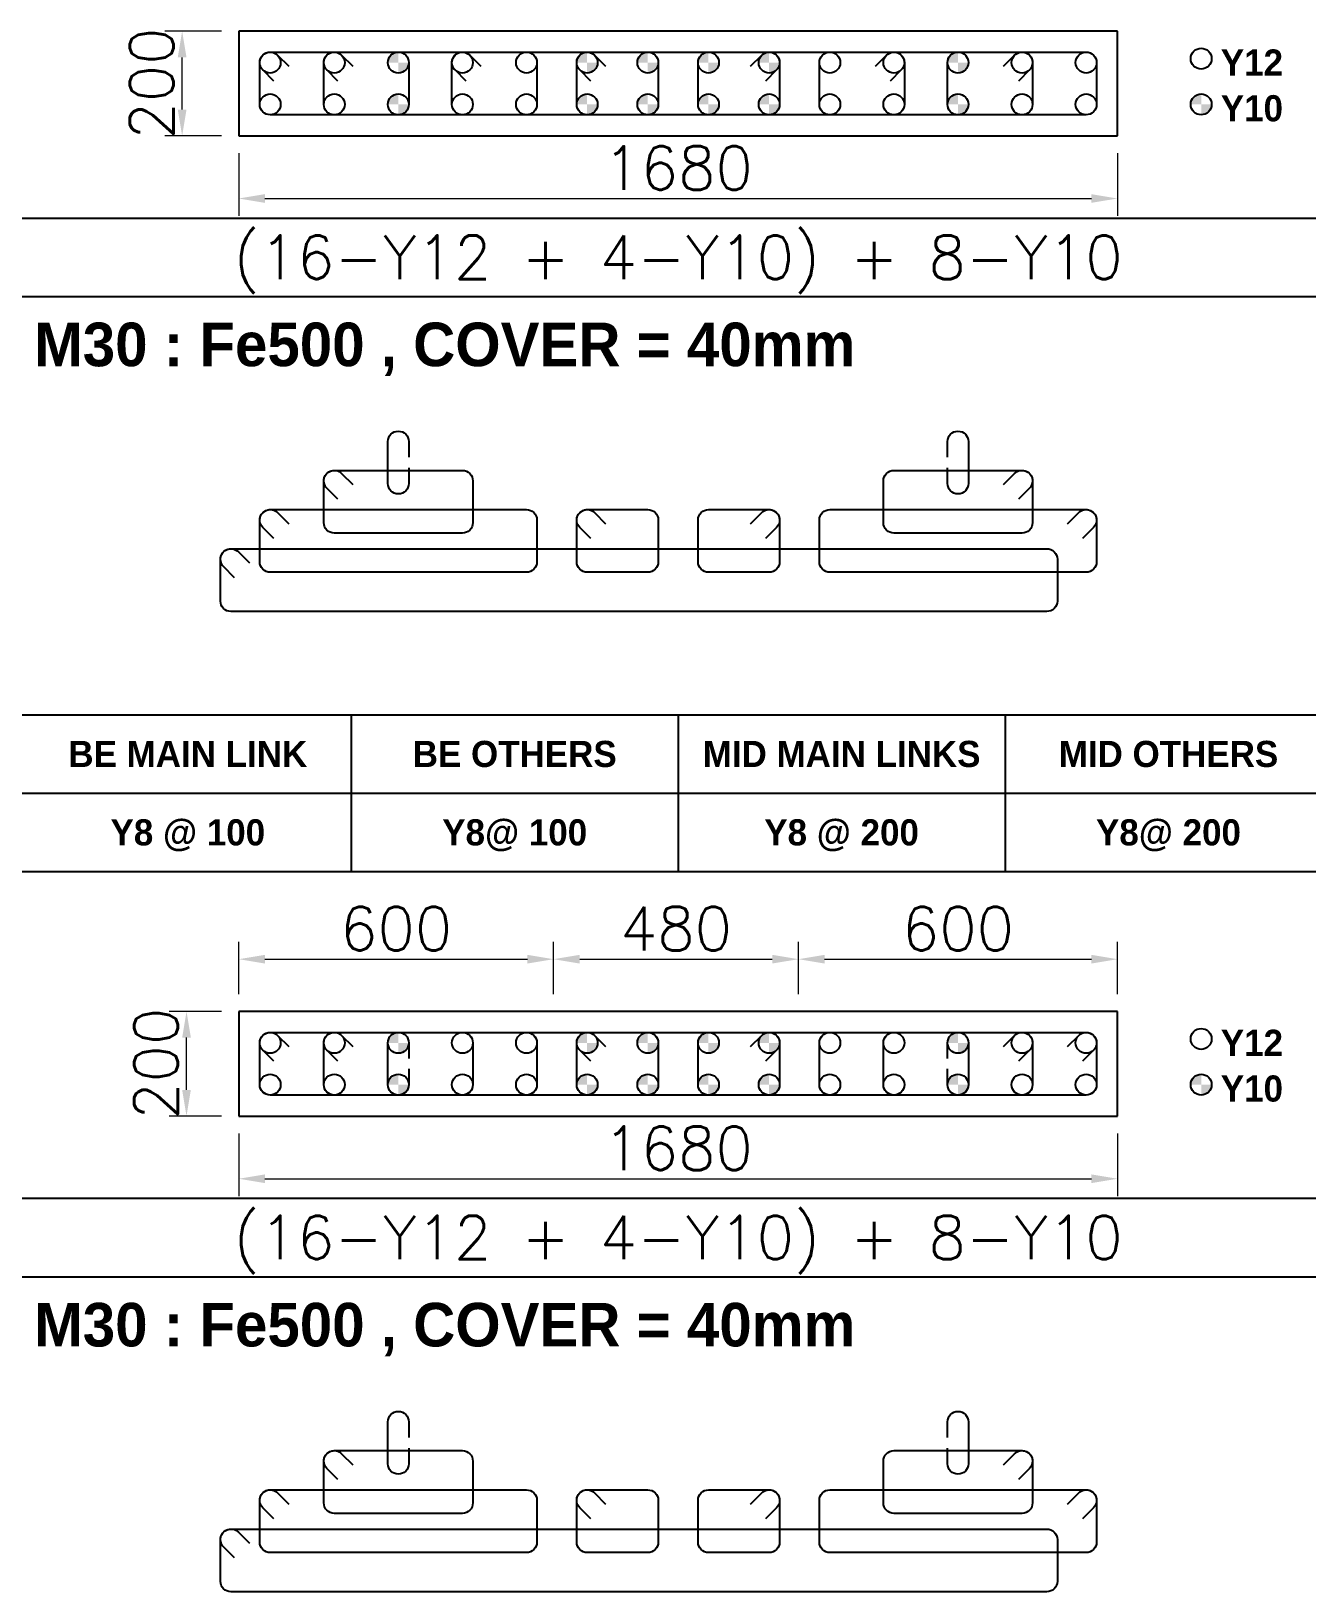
# Model space of a CAD drawing. Header units: millimetres. Extents: x -28707963 to -28231469, y 696001 to 896471.
# Drawn here: x -28305497 to -28298180, y 855988 to 864943 of the extents above; entities that cross this region are included whole.
import ezdxf
from ezdxf.enums import TextEntityAlignment as Align

# ---------------------------------------------------------------- set-up
doc = ezdxf.new("R2010")
doc.units = ezdxf.units.MM
doc.header["$MEASUREMENT"] = 0
doc.header["$PDMODE"] = 34
doc.header["$PDSIZE"] = -8
doc.layers.get('0').update_dxf_attribs({"lineweight": 5})
for name, color, linetype in [('09 COL TEXT-SCH', 2, 'Continuous'), ('14 REINF', 6, 'Continuous'), ('22 TABLE FRAME', 5, 'Continuous'), ('23 STIRRUPS', 5, 'Continuous'), ('TEXT', 4, 'Continuous')]:
    doc.layers.add(name, color=color, linetype=linetype)
doc.layers.add('19 COLUMN', color=1, linetype='Continuous', lineweight=25)
doc.styles.add('adani bold', font='')
doc.styles.add('ROMANS', font='simplex.shx')
doc.styles.get('adani bold').set_extended_font_data('Adani Bold', bold=True)
doc.dimstyles.new('D 50', dxfattribs={"dimscale": 100, "dimtxt": 3, "dimasz": 1.5, "dimexe": 1, "dimexo": 1, "dimgap": 0.5, "dimtad": 1, "dimdec": 0, "dimdsep": 46, "dimtxsty": 'ROMANS', "dimcen": 2.5, "dimclrd": 5, "dimclre": 5, "dimclrt": 4, "dimadec": 0, "dimazin": 0, "dimtfac": 1, "dimtdec": 0, "dimtmove": 0, "dimatfit": 3, "dimfxl": 1, "dimlwd": 0, "dimlwe": 0, "dimarcsym": 0})

# ---------------------------------------------------------------- blocks, each defined once
blk = doc.blocks.new('*D97')
at = {"color": 5, "lineweight": 0, "transparency": 16777216}
for p, q in [((-28304306.1, 858618.4), (-28304306.1, 858258.4)), ((-28299266.1, 858618.4), (-28299266.1, 858258.4)), ((-28304156.1, 858358.4), (-28299416.1, 858358.4))]:
    blk.add_line(p, q, dxfattribs=at)
at = {"color": 5, "transparency": 16777216}
for points in [[(-28304156.1, 858383.4), (-28304156.1, 858333.4), (-28304306.1, 858358.4)], [(-28299416.1, 858333.4), (-28299416.1, 858383.4), (-28299266.1, 858358.4)]]:
    blk.add_solid(points, dxfattribs=at)
at = {"layer": 'Defpoints', "color": 0, "transparency": 16777216}
for p in [(-28304306.1, 858718.4), (-28299266.1, 858718.4), (-28299266.1, 858358.4)]:
    blk.add_point(p, dxfattribs=at)
at = {"color": 4, "transparency": 16777216, "insert": (-28301786.1, 858533.4), "char_height": 250, "attachment_point": 5, "style": 'ROMANS'}
blk.add_mtext('1680', dxfattribs=at)
blk = doc.blocks.new('*D411')
at = {"color": 5, "lineweight": 0, "transparency": 16777216}
for p, q in [((-28304406.1, 859318.4), (-28304706.1, 859318.4)), ((-28304606.1, 858868.4), (-28304606.1, 859168.4)), ((-28304406.1, 858718.4), (-28304706.1, 858718.4))]:
    blk.add_line(p, q, dxfattribs=at)
at = {"color": 5, "transparency": 16777216}
for points in [[(-28304581.1, 859168.4), (-28304631.1, 859168.4), (-28304606.1, 859318.4)], [(-28304631.1, 858868.4), (-28304581.1, 858868.4), (-28304606.1, 858718.4)]]:
    blk.add_solid(points, dxfattribs=at)
at = {"layer": 'Defpoints', "color": 0, "transparency": 16777216}
for p in [(-28304606.1, 859318.4), (-28304306.1, 859318.4), (-28304306.1, 858718.4)]:
    blk.add_point(p, dxfattribs=at)
at = {"color": 4, "transparency": 16777216, "insert": (-28304781.1, 859018.4), "char_height": 250, "attachment_point": 5, "rotation": 90, "style": 'ROMANS'}
blk.add_mtext('200', dxfattribs=at)
blk = doc.blocks.new('*D412')
at = {"color": 5, "lineweight": 0, "transparency": 16777216}
for p, q in [((-28304306.1, 859418.4), (-28304306.1, 859718.4)), ((-28302500.7, 859418.4), (-28302500.7, 859718.4)), ((-28304156.1, 859618.4), (-28302650.7, 859618.4))]:
    blk.add_line(p, q, dxfattribs=at)
at = {"color": 5, "transparency": 16777216}
for points in [[(-28304156.1, 859643.4), (-28304156.1, 859593.4), (-28304306.1, 859618.4)], [(-28302650.7, 859593.4), (-28302650.7, 859643.4), (-28302500.7, 859618.4)]]:
    blk.add_solid(points, dxfattribs=at)
at = {"layer": 'Defpoints', "color": 0, "transparency": 16777216}
for p in [(-28302500.7, 859618.4), (-28304306.1, 859318.4), (-28302500.7, 859318.4)]:
    blk.add_point(p, dxfattribs=at)
at = {"color": 4, "transparency": 16777216, "insert": (-28303403.4, 859793.4), "char_height": 250, "attachment_point": 5, "style": 'ROMANS'}
blk.add_mtext('600', dxfattribs=at)
blk = doc.blocks.new('*D413')
at = {"color": 5, "lineweight": 0, "transparency": 16777216}
for p, q in [((-28302500.7, 859418.4), (-28302500.7, 859718.4)), ((-28301096.4, 859418.4), (-28301096.4, 859718.4)), ((-28302350.7, 859618.4), (-28301246.4, 859618.4))]:
    blk.add_line(p, q, dxfattribs=at)
at = {"color": 5, "transparency": 16777216}
for points in [[(-28302350.7, 859643.4), (-28302350.7, 859593.4), (-28302500.7, 859618.4)], [(-28301246.4, 859593.4), (-28301246.4, 859643.4), (-28301096.4, 859618.4)]]:
    blk.add_solid(points, dxfattribs=at)
at = {"layer": 'Defpoints', "color": 0, "transparency": 16777216}
for p in [(-28301096.4, 859618.4), (-28302500.7, 859318.4), (-28301096.4, 859318.4)]:
    blk.add_point(p, dxfattribs=at)
at = {"color": 4, "transparency": 16777216, "insert": (-28301798.6, 859793.4), "char_height": 250, "attachment_point": 5, "style": 'ROMANS'}
blk.add_mtext('480', dxfattribs=at)
blk = doc.blocks.new('*D414')
at = {"color": 5, "lineweight": 0, "transparency": 16777216}
for p, q in [((-28301096.4, 859418.4), (-28301096.4, 859718.4)), ((-28299266.1, 859418.4), (-28299266.1, 859718.4)), ((-28300946.4, 859618.4), (-28299416.1, 859618.4))]:
    blk.add_line(p, q, dxfattribs=at)
at = {"color": 5, "transparency": 16777216}
for points in [[(-28300946.4, 859643.4), (-28300946.4, 859593.4), (-28301096.4, 859618.4)], [(-28299416.1, 859593.4), (-28299416.1, 859643.4), (-28299266.1, 859618.4)]]:
    blk.add_solid(points, dxfattribs=at)
at = {"layer": 'Defpoints', "color": 0, "transparency": 16777216}
for p in [(-28299266.1, 859618.4), (-28301096.4, 859318.4), (-28299266.1, 859318.4)]:
    blk.add_point(p, dxfattribs=at)
at = {"color": 4, "transparency": 16777216, "insert": (-28300181.3, 859793.4), "char_height": 250, "attachment_point": 5, "style": 'ROMANS'}
blk.add_mtext('600', dxfattribs=at)
blk = doc.blocks.new('*D832')
at = {"color": 5, "lineweight": 0, "transparency": 16777216}
for p, q in [((-28304306.1, 864243.4), (-28304306.1, 863883.4)), ((-28299266.1, 864243.4), (-28299266.1, 863883.4)), ((-28304156.1, 863983.4), (-28299416.1, 863983.4))]:
    blk.add_line(p, q, dxfattribs=at)
at = {"color": 5, "transparency": 16777216}
for points in [[(-28304156.1, 864008.4), (-28304156.1, 863958.4), (-28304306.1, 863983.4)], [(-28299416.1, 863958.4), (-28299416.1, 864008.4), (-28299266.1, 863983.4)]]:
    blk.add_solid(points, dxfattribs=at)
at = {"layer": 'Defpoints', "color": 0, "transparency": 16777216}
for p in [(-28304306.1, 864343.4), (-28299266.1, 864343.4), (-28299266.1, 863983.4)]:
    blk.add_point(p, dxfattribs=at)
at = {"color": 4, "transparency": 16777216, "insert": (-28301786.1, 864158.4), "char_height": 250, "attachment_point": 5, "style": 'ROMANS'}
blk.add_mtext('1680', dxfattribs=at)
blk = doc.blocks.new('*D853')
at = {"color": 5, "lineweight": 0, "transparency": 16777216}
for p, q in [((-28304406.1, 864943.4), (-28304731.1, 864943.4)), ((-28304631.1, 864493.4), (-28304631.1, 864793.4)), ((-28304406.1, 864343.4), (-28304731.1, 864343.4))]:
    blk.add_line(p, q, dxfattribs=at)
at = {"color": 5, "transparency": 16777216}
for points in [[(-28304606.1, 864793.4), (-28304656.1, 864793.4), (-28304631.1, 864943.4)], [(-28304656.1, 864493.4), (-28304606.1, 864493.4), (-28304631.1, 864343.4)]]:
    blk.add_solid(points, dxfattribs=at)
at = {"layer": 'Defpoints', "color": 0, "transparency": 16777216}
for p in [(-28304631.1, 864943.4), (-28304306.1, 864943.4), (-28304306.1, 864343.4)]:
    blk.add_point(p, dxfattribs=at)
at = {"color": 4, "transparency": 16777216, "insert": (-28304806.1, 864643.4), "char_height": 250, "attachment_point": 5, "rotation": 90, "style": 'ROMANS'}
blk.add_mtext('200', dxfattribs=at)

msp = doc.modelspace()

# ---------------------------------------------------------------- hatches: boundary and pattern name
at = {"layer": '14 REINF'}
h = msp.add_hatch(color=6, dxfattribs=at)
edge = h.paths.add_edge_path(flags=0)
edge.add_line((-28303451.1, 864763.4), (-28303391.1, 864763.4))
edge.add_line((-28303391.1, 864763.4), (-28303391.1, 864823.4))
edge.add_arc((-28303391.1, 864763.4), 60, 90, 180)
edge = h.paths.add_edge_path(flags=0)
edge.add_line((-28303331.1, 864763.4), (-28303391.1, 864763.4))
edge.add_line((-28303391.1, 864763.4), (-28303391.1, 864703.4))
edge.add_arc((-28303391.1, 864763.4), 60, 270, 360)
h = msp.add_hatch(color=6, dxfattribs=at)
edge = h.paths.add_edge_path(flags=0)
edge.add_line((-28302368.1, 864763.4), (-28302308.1, 864763.4))
edge.add_line((-28302308.1, 864763.4), (-28302308.1, 864823.4))
edge.add_arc((-28302308.1, 864763.4), 60, 90, 180)
edge = h.paths.add_edge_path(flags=0)
edge.add_line((-28302248.1, 864763.4), (-28302308.1, 864763.4))
edge.add_line((-28302308.1, 864763.4), (-28302308.1, 864703.4))
edge.add_arc((-28302308.1, 864763.4), 60, 270, 360)
h = msp.add_hatch(color=6, dxfattribs=at)
edge = h.paths.add_edge_path(flags=0)
edge.add_line((-28302020.1, 864763.4), (-28301960.1, 864763.4))
edge.add_line((-28301960.1, 864763.4), (-28301960.1, 864823.4))
edge.add_arc((-28301960.1, 864763.4), 60, 90, 180)
edge = h.paths.add_edge_path(flags=0)
edge.add_line((-28301900.1, 864763.4), (-28301960.1, 864763.4))
edge.add_line((-28301960.1, 864763.4), (-28301960.1, 864703.4))
edge.add_arc((-28301960.1, 864763.4), 60, 270, 360)
h = msp.add_hatch(color=6, dxfattribs=at)
edge = h.paths.add_edge_path(flags=0)
edge.add_line((-28301672.1, 864763.4), (-28301612.1, 864763.4))
edge.add_line((-28301612.1, 864763.4), (-28301612.1, 864823.4))
edge.add_arc((-28301612.1, 864763.4), 60, 90, 180)
edge = h.paths.add_edge_path(flags=0)
edge.add_line((-28301552.1, 864763.4), (-28301612.1, 864763.4))
edge.add_line((-28301612.1, 864763.4), (-28301612.1, 864703.4))
edge.add_arc((-28301612.1, 864763.4), 60, 270, 360)
h = msp.add_hatch(color=6, dxfattribs=at)
edge = h.paths.add_edge_path(flags=0)
edge.add_line((-28301324.1, 864763.4), (-28301264.1, 864763.4))
edge.add_line((-28301264.1, 864763.4), (-28301264.1, 864823.4))
edge.add_arc((-28301264.1, 864763.4), 60, 90, 180)
edge = h.paths.add_edge_path(flags=0)
edge.add_line((-28301204.1, 864763.4), (-28301264.1, 864763.4))
edge.add_line((-28301264.1, 864763.4), (-28301264.1, 864703.4))
edge.add_arc((-28301264.1, 864763.4), 60, 270, 360)
h = msp.add_hatch(color=6, dxfattribs=at)
edge = h.paths.add_edge_path(flags=0)
edge.add_line((-28300241.1, 864763.4), (-28300181.1, 864763.4))
edge.add_line((-28300181.1, 864763.4), (-28300181.1, 864823.4))
edge.add_arc((-28300181.1, 864763.4), 60, 90, 180)
edge = h.paths.add_edge_path(flags=0)
edge.add_line((-28300121.1, 864763.4), (-28300181.1, 864763.4))
edge.add_line((-28300181.1, 864763.4), (-28300181.1, 864703.4))
edge.add_arc((-28300181.1, 864763.4), 60, 270, 360)
h = msp.add_hatch(color=6, dxfattribs=at)
edge = h.paths.add_edge_path(flags=0)
edge.add_line((-28303451.1, 864523.4), (-28303391.1, 864523.4))
edge.add_line((-28303391.1, 864523.4), (-28303391.1, 864583.4))
edge.add_arc((-28303391.1, 864523.4), 60, 90, 180)
edge = h.paths.add_edge_path(flags=0)
edge.add_line((-28303331.1, 864523.4), (-28303391.1, 864523.4))
edge.add_line((-28303391.1, 864523.4), (-28303391.1, 864463.4))
edge.add_arc((-28303391.1, 864523.4), 60, 270, 360)
h = msp.add_hatch(color=6, dxfattribs=at)
edge = h.paths.add_edge_path(flags=0)
edge.add_line((-28302368.1, 864523.4), (-28302308.1, 864523.4))
edge.add_line((-28302308.1, 864523.4), (-28302308.1, 864583.4))
edge.add_arc((-28302308.1, 864523.4), 60, 90, 180)
edge = h.paths.add_edge_path(flags=0)
edge.add_line((-28302248.1, 864523.4), (-28302308.1, 864523.4))
edge.add_line((-28302308.1, 864523.4), (-28302308.1, 864463.4))
edge.add_arc((-28302308.1, 864523.4), 60, 270, 360)
h = msp.add_hatch(color=6, dxfattribs=at)
edge = h.paths.add_edge_path(flags=0)
edge.add_line((-28302020.1, 864523.4), (-28301960.1, 864523.4))
edge.add_line((-28301960.1, 864523.4), (-28301960.1, 864583.4))
edge.add_arc((-28301960.1, 864523.4), 60, 90, 180)
edge = h.paths.add_edge_path(flags=0)
edge.add_line((-28301900.1, 864523.4), (-28301960.1, 864523.4))
edge.add_line((-28301960.1, 864523.4), (-28301960.1, 864463.4))
edge.add_arc((-28301960.1, 864523.4), 60, 270, 360)
h = msp.add_hatch(color=6, dxfattribs=at)
edge = h.paths.add_edge_path(flags=0)
edge.add_line((-28301672.1, 864523.4), (-28301612.1, 864523.4))
edge.add_line((-28301612.1, 864523.4), (-28301612.1, 864583.4))
edge.add_arc((-28301612.1, 864523.4), 60, 90, 180)
edge = h.paths.add_edge_path(flags=0)
edge.add_line((-28301552.1, 864523.4), (-28301612.1, 864523.4))
edge.add_line((-28301612.1, 864523.4), (-28301612.1, 864463.4))
edge.add_arc((-28301612.1, 864523.4), 60, 270, 360)
h = msp.add_hatch(color=6, dxfattribs=at)
edge = h.paths.add_edge_path(flags=0)
edge.add_line((-28301324.1, 864523.4), (-28301264.1, 864523.4))
edge.add_line((-28301264.1, 864523.4), (-28301264.1, 864583.4))
edge.add_arc((-28301264.1, 864523.4), 60, 90, 180)
edge = h.paths.add_edge_path(flags=0)
edge.add_line((-28301204.1, 864523.4), (-28301264.1, 864523.4))
edge.add_line((-28301264.1, 864523.4), (-28301264.1, 864463.4))
edge.add_arc((-28301264.1, 864523.4), 60, 270, 360)
h = msp.add_hatch(color=6, dxfattribs=at)
edge = h.paths.add_edge_path(flags=0)
edge.add_line((-28300241.1, 864523.4), (-28300181.1, 864523.4))
edge.add_line((-28300181.1, 864523.4), (-28300181.1, 864583.4))
edge.add_arc((-28300181.1, 864523.4), 60, 90, 180)
edge = h.paths.add_edge_path(flags=0)
edge.add_line((-28300121.1, 864523.4), (-28300181.1, 864523.4))
edge.add_line((-28300181.1, 864523.4), (-28300181.1, 864463.4))
edge.add_arc((-28300181.1, 864523.4), 60, 270, 360)
h = msp.add_hatch(color=6, dxfattribs=at)
edge = h.paths.add_edge_path(flags=0)
edge.add_line((-28298846.1, 864523.4), (-28298786.1, 864523.4))
edge.add_line((-28298786.1, 864523.4), (-28298786.1, 864583.4))
edge.add_arc((-28298786.1, 864523.4), 60, 90, 180)
edge = h.paths.add_edge_path(flags=0)
edge.add_line((-28298726.1, 864523.4), (-28298786.1, 864523.4))
edge.add_line((-28298786.1, 864523.4), (-28298786.1, 864463.4))
edge.add_arc((-28298786.1, 864523.4), 60, 270, 360)
h = msp.add_hatch(color=6, dxfattribs=at)
edge = h.paths.add_edge_path(flags=0)
edge.add_line((-28303451.1, 859138.4), (-28303391.1, 859138.4))
edge.add_line((-28303391.1, 859138.4), (-28303391.1, 859198.4))
edge.add_arc((-28303391.1, 859138.4), 60, 90, 180)
edge = h.paths.add_edge_path(flags=0)
edge.add_line((-28303331.1, 859138.4), (-28303391.1, 859138.4))
edge.add_line((-28303391.1, 859138.4), (-28303391.1, 859078.4))
edge.add_arc((-28303391.1, 859138.4), 60, 270, 360)
h = msp.add_hatch(color=6, dxfattribs=at)
edge = h.paths.add_edge_path(flags=0)
edge.add_line((-28302368.1, 859138.4), (-28302308.1, 859138.4))
edge.add_line((-28302308.1, 859138.4), (-28302308.1, 859198.4))
edge.add_arc((-28302308.1, 859138.4), 60, 90, 180)
edge = h.paths.add_edge_path(flags=0)
edge.add_line((-28302248.1, 859138.4), (-28302308.1, 859138.4))
edge.add_line((-28302308.1, 859138.4), (-28302308.1, 859078.4))
edge.add_arc((-28302308.1, 859138.4), 60, 270, 360)
h = msp.add_hatch(color=6, dxfattribs=at)
edge = h.paths.add_edge_path(flags=0)
edge.add_line((-28302020.1, 859138.4), (-28301960.1, 859138.4))
edge.add_line((-28301960.1, 859138.4), (-28301960.1, 859198.4))
edge.add_arc((-28301960.1, 859138.4), 60, 90, 180)
edge = h.paths.add_edge_path(flags=0)
edge.add_line((-28301900.1, 859138.4), (-28301960.1, 859138.4))
edge.add_line((-28301960.1, 859138.4), (-28301960.1, 859078.4))
edge.add_arc((-28301960.1, 859138.4), 60, 270, 360)
h = msp.add_hatch(color=6, dxfattribs=at)
edge = h.paths.add_edge_path(flags=0)
edge.add_line((-28301672.1, 859138.4), (-28301612.1, 859138.4))
edge.add_line((-28301612.1, 859138.4), (-28301612.1, 859198.4))
edge.add_arc((-28301612.1, 859138.4), 60, 90, 180)
edge = h.paths.add_edge_path(flags=0)
edge.add_line((-28301552.1, 859138.4), (-28301612.1, 859138.4))
edge.add_line((-28301612.1, 859138.4), (-28301612.1, 859078.4))
edge.add_arc((-28301612.1, 859138.4), 60, 270, 360)
h = msp.add_hatch(color=6, dxfattribs=at)
edge = h.paths.add_edge_path(flags=0)
edge.add_line((-28301324.1, 859138.4), (-28301264.1, 859138.4))
edge.add_line((-28301264.1, 859138.4), (-28301264.1, 859198.4))
edge.add_arc((-28301264.1, 859138.4), 60, 90, 180)
edge = h.paths.add_edge_path(flags=0)
edge.add_line((-28301204.1, 859138.4), (-28301264.1, 859138.4))
edge.add_line((-28301264.1, 859138.4), (-28301264.1, 859078.4))
edge.add_arc((-28301264.1, 859138.4), 60, 270, 360)
h = msp.add_hatch(color=6, dxfattribs=at)
edge = h.paths.add_edge_path(flags=0)
edge.add_line((-28300241.1, 859138.4), (-28300181.1, 859138.4))
edge.add_line((-28300181.1, 859138.4), (-28300181.1, 859198.4))
edge.add_arc((-28300181.1, 859138.4), 60, 90, 180)
edge = h.paths.add_edge_path(flags=0)
edge.add_line((-28300121.1, 859138.4), (-28300181.1, 859138.4))
edge.add_line((-28300181.1, 859138.4), (-28300181.1, 859078.4))
edge.add_arc((-28300181.1, 859138.4), 60, 270, 360)
h = msp.add_hatch(color=6, dxfattribs=at)
edge = h.paths.add_edge_path(flags=0)
edge.add_line((-28303451.1, 858898.4), (-28303391.1, 858898.4))
edge.add_line((-28303391.1, 858898.4), (-28303391.1, 858958.4))
edge.add_arc((-28303391.1, 858898.4), 60, 90, 180)
edge = h.paths.add_edge_path(flags=0)
edge.add_line((-28303331.1, 858898.4), (-28303391.1, 858898.4))
edge.add_line((-28303391.1, 858898.4), (-28303391.1, 858838.4))
edge.add_arc((-28303391.1, 858898.4), 60, 270, 360)
h = msp.add_hatch(color=6, dxfattribs=at)
edge = h.paths.add_edge_path(flags=0)
edge.add_line((-28302368.1, 858898.4), (-28302308.1, 858898.4))
edge.add_line((-28302308.1, 858898.4), (-28302308.1, 858958.4))
edge.add_arc((-28302308.1, 858898.4), 60, 90, 180)
edge = h.paths.add_edge_path(flags=0)
edge.add_line((-28302248.1, 858898.4), (-28302308.1, 858898.4))
edge.add_line((-28302308.1, 858898.4), (-28302308.1, 858838.4))
edge.add_arc((-28302308.1, 858898.4), 60, 270, 360)
h = msp.add_hatch(color=6, dxfattribs=at)
edge = h.paths.add_edge_path(flags=0)
edge.add_line((-28302020.1, 858898.4), (-28301960.1, 858898.4))
edge.add_line((-28301960.1, 858898.4), (-28301960.1, 858958.4))
edge.add_arc((-28301960.1, 858898.4), 60, 90, 180)
edge = h.paths.add_edge_path(flags=0)
edge.add_line((-28301900.1, 858898.4), (-28301960.1, 858898.4))
edge.add_line((-28301960.1, 858898.4), (-28301960.1, 858838.4))
edge.add_arc((-28301960.1, 858898.4), 60, 270, 360)
h = msp.add_hatch(color=6, dxfattribs=at)
edge = h.paths.add_edge_path(flags=0)
edge.add_line((-28301672.1, 858898.4), (-28301612.1, 858898.4))
edge.add_line((-28301612.1, 858898.4), (-28301612.1, 858958.4))
edge.add_arc((-28301612.1, 858898.4), 60, 90, 180)
edge = h.paths.add_edge_path(flags=0)
edge.add_line((-28301552.1, 858898.4), (-28301612.1, 858898.4))
edge.add_line((-28301612.1, 858898.4), (-28301612.1, 858838.4))
edge.add_arc((-28301612.1, 858898.4), 60, 270, 360)
h = msp.add_hatch(color=6, dxfattribs=at)
edge = h.paths.add_edge_path(flags=0)
edge.add_line((-28301324.1, 858898.4), (-28301264.1, 858898.4))
edge.add_line((-28301264.1, 858898.4), (-28301264.1, 858958.4))
edge.add_arc((-28301264.1, 858898.4), 60, 90, 180)
edge = h.paths.add_edge_path(flags=0)
edge.add_line((-28301204.1, 858898.4), (-28301264.1, 858898.4))
edge.add_line((-28301264.1, 858898.4), (-28301264.1, 858838.4))
edge.add_arc((-28301264.1, 858898.4), 60, 270, 360)
h = msp.add_hatch(color=6, dxfattribs=at)
edge = h.paths.add_edge_path(flags=0)
edge.add_line((-28300241.1, 858898.4), (-28300181.1, 858898.4))
edge.add_line((-28300181.1, 858898.4), (-28300181.1, 858958.4))
edge.add_arc((-28300181.1, 858898.4), 60, 90, 180)
edge = h.paths.add_edge_path(flags=0)
edge.add_line((-28300121.1, 858898.4), (-28300181.1, 858898.4))
edge.add_line((-28300181.1, 858898.4), (-28300181.1, 858838.4))
edge.add_arc((-28300181.1, 858898.4), 60, 270, 360)
h = msp.add_hatch(color=6, dxfattribs=at)
edge = h.paths.add_edge_path(flags=0)
edge.add_line((-28298846.1, 858898.4), (-28298786.1, 858898.4))
edge.add_line((-28298786.1, 858898.4), (-28298786.1, 858958.4))
edge.add_arc((-28298786.1, 858898.4), 60, 90, 180)
edge = h.paths.add_edge_path(flags=0)
edge.add_line((-28298726.1, 858898.4), (-28298786.1, 858898.4))
edge.add_line((-28298786.1, 858898.4), (-28298786.1, 858838.4))
edge.add_arc((-28298786.1, 858898.4), 60, 270, 360)

# ---------------------------------------------------------------- linework, layer by layer
at = {"layer": '14 REINF', "color": 6}
for centre in [(-28304126.1, 864763.4), (-28303758.6, 864763.4), (-28303391.1, 864763.4), (-28303023.6, 864763.4), (-28302656.1, 864763.4), (-28302308.1, 864763.4), (-28301960.1, 864763.4), (-28301612.1, 864763.4), (-28301264.1, 864763.4), (-28300916.1, 864763.4), (-28300548.6, 864763.4), (-28300181.1, 864763.4), (-28299813.6, 864763.4), (-28299446.1, 864763.4), (-28298786.1, 864785.9), (-28304126.1, 864523.4), (-28303758.6, 864523.4), (-28303391.1, 864523.4), (-28303023.6, 864523.4), (-28302656.1, 864523.4), (-28302308.1, 864523.4), (-28301960.1, 864523.4), (-28301612.1, 864523.4), (-28301264.1, 864523.4), (-28300916.1, 864523.4), (-28300548.6, 864523.4), (-28300181.1, 864523.4), (-28299813.6, 864523.4), (-28299446.1, 864523.4), (-28298786.1, 864523.4), (-28304126.1, 859138.4), (-28303758.6, 859138.4), (-28303391.1, 859138.4), (-28303023.6, 859138.4), (-28302656.1, 859138.4), (-28302308.1, 859138.4), (-28301960.1, 859138.4), (-28301612.1, 859138.4), (-28301264.1, 859138.4), (-28300916.1, 859138.4), (-28300548.6, 859138.4), (-28300181.1, 859138.4), (-28299813.6, 859138.4), (-28299446.1, 859138.4), (-28298786.1, 859160.9), (-28304126.1, 858898.4), (-28303758.6, 858898.4), (-28303391.1, 858898.4), (-28303023.6, 858898.4), (-28302656.1, 858898.4), (-28302308.1, 858898.4), (-28301960.1, 858898.4), (-28301612.1, 858898.4), (-28301264.1, 858898.4), (-28300916.1, 858898.4), (-28300548.6, 858898.4), (-28300181.1, 858898.4), (-28299813.6, 858898.4), (-28299446.1, 858898.4), (-28298786.1, 858898.4)]:
    msp.add_circle(centre, 60, dxfattribs=at)
at = {"layer": '19 COLUMN', "color": 4}
for points in [[(-28299266.1, 864943.4), (-28304306.1, 864943.4)], [(-28304306.1, 864943.4), (-28304306.1, 864343.4)], [(-28299266.1, 864343.4), (-28299266.1, 864943.4)], [(-28304306.1, 864343.4), (-28299266.1, 864343.4)], [(-28299266.1, 859318.4), (-28304306.1, 859318.4)], [(-28304306.1, 859318.4), (-28304306.1, 858718.4)], [(-28299266.1, 858718.4), (-28299266.1, 859318.4)], [(-28304306.1, 858718.4), (-28299266.1, 858718.4)]]:
    msp.add_lwpolyline(points, dxfattribs=at)
at = {"layer": '22 TABLE FRAME', "color": 5, "linetype": 'Continuous'}
for p, q in [((-28330286.1, 863871.2), (-28275536.1, 863871.2)), ((-28334786.1, 863421.2), (-28245536.1, 863421.2)), ((-28330286.1, 861021.2), (-28245536.1, 861021.2)), ((-28303661.1, 861021.2), (-28303661.1, 860121.2)), ((-28301786.1, 861021.2), (-28301786.1, 860121.2)), ((-28299911.1, 861021.2), (-28299911.1, 860121.2)), ((-28330286.1, 860571.2), (-28245536.1, 860571.2)), ((-28330286.1, 860121.2), (-28245536.1, 860121.2)), ((-28330286.1, 858246.2), (-28245536.1, 858246.2)), ((-28334786.1, 857796.2), (-28245536.1, 857796.2))]:
    msp.add_line(p, q, dxfattribs=at)
at = {"layer": '23 STIRRUPS', "color": 5}
for points in [[(-28304104.9, 864657.3), (-28304168.5, 864720.9, -0.668178), (-28304126.1, 864823.4), (-28299446.1, 864823.4, -0.414214), (-28299386.1, 864763.4), (-28299386.1, 864523.4, -0.414214), (-28299446.1, 864463.4), (-28304126.1, 864463.4, -0.414214), (-28304186.1, 864523.4), (-28304186.1, 864763.4, -0.668179), (-28304083.7, 864805.8), (-28304020, 864742.1)], [(-28303737.4, 864657.3), (-28303801, 864720.9, -0.668178), (-28303758.6, 864823.4), (-28303391.1, 864823.4, -0.414214), (-28303331.1, 864763.4), (-28303331.1, 864523.4, -0.414214), (-28303391.1, 864463.4), (-28303758.6, 864463.4, -0.414214), (-28303818.6, 864523.4), (-28303818.6, 864763.4, -0.668179), (-28303716.2, 864805.8), (-28303652.5, 864742.1)], [(-28303002.4, 864657.3), (-28303066, 864720.9, -0.668178), (-28303023.6, 864823.4), (-28302656.1, 864823.4, -0.414214), (-28302596.1, 864763.4), (-28302596.1, 864523.4, -0.414214), (-28302656.1, 864463.4), (-28303023.6, 864463.4, -0.414214), (-28303083.6, 864523.4), (-28303083.6, 864763.4, -0.668179), (-28302981.2, 864805.8), (-28302917.5, 864742.1)], [(-28302286.9, 864657.3), (-28302350.5, 864720.9, -0.668178), (-28302308.1, 864823.4), (-28301960.1, 864823.4, -0.414214), (-28301900.1, 864763.4), (-28301900.1, 864523.4, -0.414214), (-28301960.1, 864463.4), (-28302308.1, 864463.4, -0.414214), (-28302368.1, 864523.4), (-28302368.1, 864763.4, -0.668179), (-28302265.7, 864805.8), (-28302202, 864742.1)], [(-28301370.2, 864742.1), (-28301306.5, 864805.8, -0.668179), (-28301204.1, 864763.4), (-28301204.1, 864523.4, -0.414214), (-28301264.1, 864463.4), (-28301612.1, 864463.4, -0.414214), (-28301672.1, 864523.4), (-28301672.1, 864763.4, -0.414214), (-28301612.1, 864823.4), (-28301264.1, 864823.4, -0.668178), (-28301221.7, 864720.9), (-28301285.3, 864657.3)], [(-28300654.7, 864742.1), (-28300591, 864805.8, -0.668179), (-28300488.6, 864763.4), (-28300488.6, 864523.4, -0.414214), (-28300548.6, 864463.4), (-28300916.1, 864463.4, -0.414214), (-28300976.1, 864523.4), (-28300976.1, 864763.4, -0.414214), (-28300916.1, 864823.4), (-28300548.6, 864823.4, -0.668178), (-28300506.2, 864720.9), (-28300569.8, 864657.3)], [(-28299919.7, 864742.1), (-28299856, 864805.8, -0.668179), (-28299753.6, 864763.4), (-28299753.6, 864523.4, -0.414214), (-28299813.6, 864463.4), (-28300181.1, 864463.4, -0.414214), (-28300241.1, 864523.4), (-28300241.1, 864763.4, -0.414214), (-28300181.1, 864823.4), (-28299813.6, 864823.4, -0.668178), (-28299771.2, 864720.9), (-28299834.8, 864657.3)], [(-28303331.1, 862438.4), (-28303331.1, 862348.4, -1), (-28303451.1, 862348.4), (-28303451.1, 862588.4, -1), (-28303331.1, 862588.4), (-28303331.1, 862498.4)], [(-28300241.1, 862498.4), (-28300241.1, 862588.4, -1), (-28300121.1, 862588.4), (-28300121.1, 862348.4, -1), (-28300241.1, 862348.4), (-28300241.1, 862438.4)], [(-28303737.4, 862257.3), (-28303801, 862320.9, -0.668178), (-28303758.6, 862423.4), (-28303023.6, 862423.4, -0.414214), (-28302963.6, 862363.4), (-28302963.6, 862123.4, -0.414214), (-28303023.6, 862063.4), (-28303758.6, 862063.4, -0.414214), (-28303818.6, 862123.4), (-28303818.6, 862363.4, -0.668179), (-28303716.2, 862405.8), (-28303652.5, 862342.1)], [(-28299919.7, 862342.1), (-28299856, 862405.8, -0.668179), (-28299753.6, 862363.4), (-28299753.6, 862123.4, -0.414214), (-28299813.6, 862063.4), (-28300548.6, 862063.4, -0.414214), (-28300608.6, 862123.4), (-28300608.6, 862363.4, -0.414214), (-28300548.6, 862423.4), (-28299813.6, 862423.4, -0.668178), (-28299771.2, 862320.9), (-28299834.8, 862257.3)], [(-28304104.9, 862032.3), (-28304168.5, 862095.9, -0.668178), (-28304126.1, 862198.4), (-28302656.1, 862198.4, -0.414214), (-28302596.1, 862138.4), (-28302596.1, 861898.4, -0.414214), (-28302656.1, 861838.4), (-28304126.1, 861838.4, -0.414214), (-28304186.1, 861898.4), (-28304186.1, 862138.4, -0.668179), (-28304083.7, 862180.8), (-28304020, 862117.1)], [(-28302286.9, 862032.3), (-28302350.5, 862095.9, -0.668178), (-28302308.1, 862198.4), (-28301960.1, 862198.4, -0.414214), (-28301900.1, 862138.4), (-28301900.1, 861898.4, -0.414214), (-28301960.1, 861838.4), (-28302308.1, 861838.4, -0.414214), (-28302368.1, 861898.4), (-28302368.1, 862138.4, -0.668179), (-28302265.7, 862180.8), (-28302202, 862117.1)], [(-28301370.2, 862117.1), (-28301306.5, 862180.8, -0.668179), (-28301204.1, 862138.4), (-28301204.1, 861898.4, -0.414214), (-28301264.1, 861838.4), (-28301612.1, 861838.4, -0.414214), (-28301672.1, 861898.4), (-28301672.1, 862138.4, -0.414214), (-28301612.1, 862198.4), (-28301264.1, 862198.4, -0.668178), (-28301221.7, 862095.9), (-28301285.3, 862032.3)], [(-28299552.2, 862117.1), (-28299488.5, 862180.8, -0.668179), (-28299386.1, 862138.4), (-28299386.1, 861898.4, -0.414214), (-28299446.1, 861838.4), (-28300916.1, 861838.4, -0.414214), (-28300976.1, 861898.4), (-28300976.1, 862138.4, -0.414214), (-28300916.1, 862198.4), (-28299446.1, 862198.4, -0.668178), (-28299403.7, 862095.9), (-28299467.3, 862032.3)], [(-28304329.9, 861807.3), (-28304393.5, 861870.9, -0.668178), (-28304351.1, 861973.4), (-28299671.1, 861973.4, -0.414214), (-28299611.1, 861913.4), (-28299611.1, 861673.4, -0.414214), (-28299671.1, 861613.4), (-28304351.1, 861613.4, -0.414214), (-28304411.1, 861673.4), (-28304411.1, 861913.4, -0.668179), (-28304308.7, 861955.8), (-28304245, 861892.1)], [(-28304104.9, 859032.3), (-28304168.5, 859095.9, -0.668178), (-28304126.1, 859198.4), (-28299446.1, 859198.4, -0.414214), (-28299386.1, 859138.4), (-28299386.1, 858898.4, -0.414214), (-28299446.1, 858838.4), (-28304126.1, 858838.4, -0.414214), (-28304186.1, 858898.4), (-28304186.1, 859138.4, -0.668179), (-28304083.7, 859180.8), (-28304020, 859117.1)], [(-28304104.9, 859032.3), (-28304168.5, 859095.9, -0.668178), (-28304126.1, 859198.4), (-28302656.1, 859198.4, -0.414214), (-28302596.1, 859138.4), (-28302596.1, 858898.4, -0.414214), (-28302656.1, 858838.4), (-28304126.1, 858838.4, -0.414214), (-28304186.1, 858898.4), (-28304186.1, 859138.4, -0.668179), (-28304083.7, 859180.8), (-28304020, 859117.1)], [(-28303737.4, 859032.3), (-28303801, 859095.9, -0.668178), (-28303758.6, 859198.4), (-28303023.6, 859198.4, -0.414214), (-28302963.6, 859138.4), (-28302963.6, 858898.4, -0.414214), (-28303023.6, 858838.4), (-28303758.6, 858838.4, -0.414214), (-28303818.6, 858898.4), (-28303818.6, 859138.4, -0.668179), (-28303716.2, 859180.8), (-28303652.5, 859117.1)], [(-28303331.1, 858988.4), (-28303331.1, 858898.4, -1), (-28303451.1, 858898.4), (-28303451.1, 859138.4, -1), (-28303331.1, 859138.4), (-28303331.1, 859048.4)], [(-28302286.9, 859032.3), (-28302350.5, 859095.9, -0.668178), (-28302308.1, 859198.4), (-28301960.1, 859198.4, -0.414214), (-28301900.1, 859138.4), (-28301900.1, 858898.4, -0.414214), (-28301960.1, 858838.4), (-28302308.1, 858838.4, -0.414214), (-28302368.1, 858898.4), (-28302368.1, 859138.4, -0.668179), (-28302265.7, 859180.8), (-28302202, 859117.1)], [(-28301370.2, 859117.1), (-28301306.5, 859180.8, -0.668179), (-28301204.1, 859138.4), (-28301204.1, 858898.4, -0.414214), (-28301264.1, 858838.4), (-28301612.1, 858838.4, -0.414214), (-28301672.1, 858898.4), (-28301672.1, 859138.4, -0.414214), (-28301612.1, 859198.4), (-28301264.1, 859198.4, -0.668178), (-28301221.7, 859095.9), (-28301285.3, 859032.3)], [(-28299552.2, 859117.1), (-28299488.5, 859180.8, -0.668179), (-28299386.1, 859138.4), (-28299386.1, 858898.4, -0.414214), (-28299446.1, 858838.4), (-28300916.1, 858838.4, -0.414214), (-28300976.1, 858898.4), (-28300976.1, 859138.4, -0.414214), (-28300916.1, 859198.4), (-28299446.1, 859198.4, -0.668178), (-28299403.7, 859095.9), (-28299467.3, 859032.3)], [(-28299919.7, 859117.1), (-28299856, 859180.8, -0.668179), (-28299753.6, 859138.4), (-28299753.6, 858898.4, -0.414214), (-28299813.6, 858838.4), (-28300548.6, 858838.4, -0.414214), (-28300608.6, 858898.4), (-28300608.6, 859138.4, -0.414214), (-28300548.6, 859198.4), (-28299813.6, 859198.4, -0.668178), (-28299771.2, 859095.9), (-28299834.8, 859032.3)], [(-28300241.1, 859048.4), (-28300241.1, 859138.4, -1), (-28300121.1, 859138.4), (-28300121.1, 858898.4, -1), (-28300241.1, 858898.4), (-28300241.1, 858988.4)], [(-28303331.1, 856813.4), (-28303331.1, 856723.4, -1), (-28303451.1, 856723.4), (-28303451.1, 856963.4, -1), (-28303331.1, 856963.4), (-28303331.1, 856873.4)], [(-28300241.1, 856873.4), (-28300241.1, 856963.4, -1), (-28300121.1, 856963.4), (-28300121.1, 856723.4, -1), (-28300241.1, 856723.4), (-28300241.1, 856813.4)], [(-28303737.4, 856632.3), (-28303801, 856695.9, -0.668178), (-28303758.6, 856798.4), (-28303023.6, 856798.4, -0.414214), (-28302963.6, 856738.4), (-28302963.6, 856498.4, -0.414214), (-28303023.6, 856438.4), (-28303758.6, 856438.4, -0.414214), (-28303818.6, 856498.4), (-28303818.6, 856738.4, -0.668179), (-28303716.2, 856780.8), (-28303652.5, 856717.1)], [(-28299919.7, 856717.1), (-28299856, 856780.8, -0.668179), (-28299753.6, 856738.4), (-28299753.6, 856498.4, -0.414214), (-28299813.6, 856438.4), (-28300548.6, 856438.4, -0.414214), (-28300608.6, 856498.4), (-28300608.6, 856738.4, -0.414214), (-28300548.6, 856798.4), (-28299813.6, 856798.4, -0.668178), (-28299771.2, 856695.9), (-28299834.8, 856632.3)], [(-28304104.9, 856407.3), (-28304168.5, 856470.9, -0.668178), (-28304126.1, 856573.4), (-28302656.1, 856573.4, -0.414214), (-28302596.1, 856513.4), (-28302596.1, 856273.4, -0.414214), (-28302656.1, 856213.4), (-28304126.1, 856213.4, -0.414214), (-28304186.1, 856273.4), (-28304186.1, 856513.4, -0.668179), (-28304083.7, 856555.8), (-28304020, 856492.1)], [(-28302286.9, 856407.3), (-28302350.5, 856470.9, -0.668178), (-28302308.1, 856573.4), (-28301960.1, 856573.4, -0.414214), (-28301900.1, 856513.4), (-28301900.1, 856273.4, -0.414214), (-28301960.1, 856213.4), (-28302308.1, 856213.4, -0.414214), (-28302368.1, 856273.4), (-28302368.1, 856513.4, -0.668179), (-28302265.7, 856555.8), (-28302202, 856492.1)], [(-28301370.2, 856492.1), (-28301306.5, 856555.8, -0.668179), (-28301204.1, 856513.4), (-28301204.1, 856273.4, -0.414214), (-28301264.1, 856213.4), (-28301612.1, 856213.4, -0.414214), (-28301672.1, 856273.4), (-28301672.1, 856513.4, -0.414214), (-28301612.1, 856573.4), (-28301264.1, 856573.4, -0.668178), (-28301221.7, 856470.9), (-28301285.3, 856407.3)], [(-28299552.2, 856492.1), (-28299488.5, 856555.8, -0.668179), (-28299386.1, 856513.4), (-28299386.1, 856273.4, -0.414214), (-28299446.1, 856213.4), (-28300916.1, 856213.4, -0.414214), (-28300976.1, 856273.4), (-28300976.1, 856513.4, -0.414214), (-28300916.1, 856573.4), (-28299446.1, 856573.4, -0.668178), (-28299403.7, 856470.9), (-28299467.3, 856407.3)], [(-28304329.9, 856182.3), (-28304393.5, 856245.9, -0.668178), (-28304351.1, 856348.4), (-28299671.1, 856348.4, -0.414214), (-28299611.1, 856288.4), (-28299611.1, 856048.4, -0.414214), (-28299671.1, 855988.4), (-28304351.1, 855988.4, -0.414214), (-28304411.1, 856048.4), (-28304411.1, 856288.4, -0.668179), (-28304308.7, 856330.8), (-28304245, 856267.1)]]:
    msp.add_lwpolyline(points, format="xyb", dxfattribs=at)

# ---------------------------------------------------------------- texts
at = {"layer": '09 COL TEXT-SCH', "color": 3, "linetype": 'Continuous', "style": 'ROMANS'}
for p in [(-28301786.1, 863646.2), (-28301786.1, 858021.2)]:
    msp.add_text('(16-Y12 + 4-Y10) + 8-Y10', height=250, dxfattribs=at).set_placement(p, align=Align.MIDDLE_CENTER)
at = {"layer": 'TEXT', "style": 'adani bold'}
for s, p in [('Y12', (-28298673.6, 864763.7)), ('Y10', (-28298673.6, 864501.2)), ('Y12', (-28298673.6, 859138.7)), ('Y10', (-28298673.6, 858876.2))]:
    msp.add_text(s, height=150, dxfattribs=at).set_placement(p, align=Align.MIDDLE_LEFT)
at = {"layer": 'TEXT', "lineweight": 40, "style": 'adani bold'}
for p in [(-28305479.8, 863021.2), (-28305479.8, 857396.2)]:
    msp.add_text('M30 : Fe500 , COVER = 40mm', height=250, dxfattribs=at).set_placement(p)
at = {"layer": 'TEXT', "style": 'adani bold'}
for s, p in [('BE MAIN LINK', (-28304598.6, 860796.2)), ('BE OTHERS', (-28302723.6, 860796.2)), ('MID MAIN LINKS', (-28300848.6, 860796.2)), ('MID OTHERS', (-28298973.6, 860796.2)), ('Y8 @ 100', (-28304598.6, 860346.2)), ('Y8@ 100', (-28302723.6, 860346.2)), ('Y8 @ 200', (-28300848.6, 860346.2)), ('Y8@ 200', (-28298973.6, 860346.2))]:
    msp.add_text(s, height=150, dxfattribs=at).set_placement(p, align=Align.MIDDLE_CENTER)

# ---------------------------------------------------------------- dimensions: what is measured, and where the dimension line sits
for base, p1, p2, override, picture, middle in [((-28304631.1, 864943.4), (-28304306.1, 864343.4), (-28304306.1, 864943.4), {"dimtxt": 2.5, "dimtxsty": 'ROMANS'}, '*D853', (-28304631.1, 864643.4)), ((-28304606.1, 859318.4), (-28304306.1, 858718.4), (-28304306.1, 859318.4), {"dimtxt": 2.5}, '*D411', (-28304606.1, 859018.4))]:
    dim = msp.add_linear_dim(base=base, p1=p1, p2=p2, angle=90, text='200', dimstyle='D 50', override=override)
    dim.commit()
    dim.dimension.update_dxf_attribs({"geometry": picture, "text_midpoint": middle, "dimtype": 161})
for p1, p2, distance, text, override, picture, middle in [((-28304306.1, 864343.4), (-28299266.1, 864343.4), -360, '1680', {"dimtxt": 2.5}, '*D832', (-28301786.1, 864158.4)), ((-28304306.1, 859318.4), (-28302500.7, 859318.4), 300, '600', {"dimtxt": 2.5, "dimtxsty": 'ROMANS'}, '*D412', (-28303403.4, 859793.4)), ((-28302500.7, 859318.4), (-28301096.4, 859318.4), 300, '480', {"dimtxt": 2.5, "dimtxsty": 'ROMANS'}, '*D413', (-28301798.6, 859793.4)), ((-28301096.4, 859318.4), (-28299266.1, 859318.4), 300, '600', {"dimtxt": 2.5, "dimtxsty": 'ROMANS'}, '*D414', (-28300181.3, 859793.4)), ((-28304306.1, 858718.4), (-28299266.1, 858718.4), -360, '1680', {"dimtxt": 2.5}, '*D97', (-28301786.1, 858533.4))]:
    dim = msp.add_aligned_dim(p1=p1, p2=p2, distance=distance, text=text, dimstyle='D 50', override=override)
    dim.commit()
    dim.dimension.update_dxf_attribs({"geometry": picture, "text_midpoint": middle})

doc.saveas('drawing.dxf')
